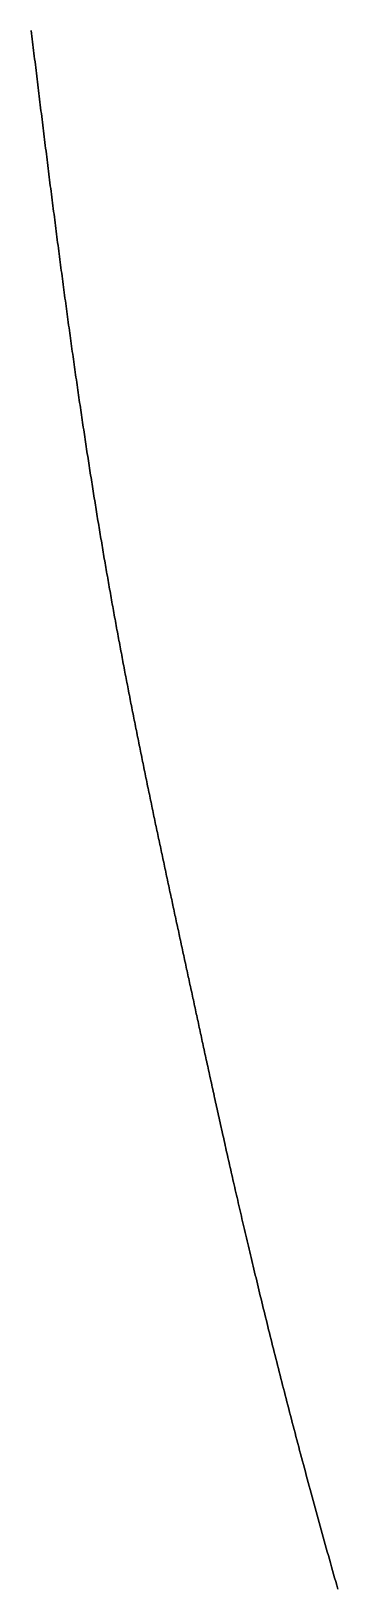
# Model space of a CAD drawing. Header units: inches. Extents: x 130170 to 284068, y 377793 to 804530.
# Drawn here: x 253838.85 to 253847.45, y 736517.69 to 736561.41 of the extents above; entities that cross this region are included whole.
import ezdxf

# ---------------------------------------------------------------- set-up
doc = ezdxf.new("R2010")
doc.units = ezdxf.units.IN
doc.header["$MEASUREMENT"] = 0
doc.layers.add('muni_il', color=7, linetype='Continuous')

msp = doc.modelspace()

# ---------------------------------------------------------------- linework, layer by layer
at = {"layer": 'muni_il'}
for points in [[(253838.851, 736561.429), (253838.86, 736561.349), (253838.87, 736561.27), (253838.88, 736561.19), (253838.889, 736561.11), (253838.899, 736561.03), (253838.909, 736560.95), (253838.919, 736560.87), (253838.928, 736560.79), (253838.938, 736560.71), (253838.948, 736560.63), (253838.958, 736560.55), (253838.968, 736560.469), (253838.977, 736560.389), (253838.987, 736560.309), (253838.997, 736560.228), (253839.007, 736560.148), (253839.017, 736560.067), (253839.026, 736559.987), (253839.036, 736559.906), (253839.046, 736559.825), (253839.056, 736559.744), (253839.066, 736559.664), (253839.076, 736559.583), (253839.086, 736559.502), (253839.096, 736559.421), (253839.106, 736559.34), (253839.116, 736559.259), (253839.126, 736559.178), (253839.136, 736559.097), (253839.146, 736559.016), (253839.156, 736558.935), (253839.166, 736558.854), (253839.176, 736558.773), (253839.186, 736558.692), (253839.196, 736558.611), (253839.206, 736558.53), (253839.216, 736558.449), (253839.226, 736558.368), (253839.236, 736558.287), (253839.246, 736558.206), (253839.256, 736558.125), (253839.267, 736558.044), (253839.277, 736557.963), (253839.287, 736557.882), (253839.297, 736557.801), (253839.307, 736557.72), (253839.317, 736557.639), (253839.327, 736557.558), (253839.338, 736557.477), (253839.348, 736557.396), (253839.358, 736557.316), (253839.368, 736557.235), (253839.378, 736557.154), (253839.388, 736557.073), (253839.399, 736556.993), (253839.409, 736556.912), (253839.419, 736556.832), (253839.429, 736556.752), (253839.439, 736556.671), (253839.45, 736556.591), (253839.46, 736556.511), (253839.47, 736556.431), (253839.48, 736556.351), (253839.491, 736556.271), (253839.501, 736556.191), (253839.511, 736556.111), (253839.521, 736556.031), (253839.532, 736555.952), (253839.542, 736555.872), (253839.552, 736555.793), (253839.563, 736555.713), (253839.573, 736555.634), (253839.583, 736555.555), (253839.593, 736555.476), (253839.604, 736555.397), (253839.614, 736555.318), (253839.624, 736555.24), (253839.635, 736555.161), (253839.645, 736555.082), (253839.655, 736555.004), (253839.665, 736554.926), (253839.676, 736554.848), (253839.686, 736554.77), (253839.696, 736554.692), (253839.707, 736554.614), (253839.717, 736554.536), (253839.727, 736554.459), (253839.738, 736554.381), (253839.748, 736554.304), (253839.758, 736554.227), (253839.769, 736554.15), (253839.779, 736554.073), (253839.789, 736553.996), (253839.799, 736553.92), (253839.81, 736553.844), (253839.82, 736553.767), (253839.83, 736553.691), (253839.841, 736553.615), (253839.851, 736553.539), (253839.861, 736553.464), (253839.872, 736553.388), (253839.882, 736553.313), (253839.892, 736553.238), (253839.902, 736553.162), (253839.913, 736553.088), (253839.923, 736553.013), (253839.933, 736552.938), (253839.944, 736552.864), (253839.954, 736552.789), (253839.964, 736552.715), (253839.975, 736552.641), (253839.985, 736552.568), (253839.995, 736552.494), (253840.005, 736552.421), (253840.016, 736552.347), (253840.026, 736552.274), (253840.036, 736552.201), (253840.047, 736552.128), (253840.057, 736552.056), (253840.067, 736551.983), (253840.077, 736551.911), (253840.088, 736551.839), (253840.098, 736551.767), (253840.108, 736551.695), (253840.119, 736551.623), (253840.129, 736551.552), (253840.139, 736551.48), (253840.149, 736551.409), (253840.16, 736551.338), (253840.17, 736551.267), (253840.18, 736551.197), (253840.19, 736551.126), (253840.201, 736551.056), (253840.211, 736550.985), (253840.221, 736550.915), (253840.231, 736550.846), (253840.242, 736550.776), (253840.252, 736550.706), (253840.262, 736550.637), (253840.272, 736550.568), (253840.283, 736550.499), (253840.293, 736550.43), (253840.303, 736550.361), (253840.313, 736550.292), (253840.324, 736550.224), (253840.334, 736550.156), (253840.344, 736550.088), (253840.354, 736550.02), (253840.365, 736549.952), (253840.375, 736549.884), (253840.385, 736549.817), (253840.396, 736549.749), (253840.406, 736549.682), (253840.416, 736549.615), (253840.426, 736549.548), (253840.437, 736549.481), (253840.447, 736549.415), (253840.457, 736549.348), (253840.467, 736549.282), (253840.478, 736549.216), (253840.488, 736549.149), (253840.498, 736549.083), (253840.508, 736549.018), (253840.519, 736548.952), (253840.529, 736548.887), (253840.539, 736548.821), (253840.55, 736548.756), (253840.56, 736548.691), (253840.57, 736548.626), (253840.581, 736548.561), (253840.591, 736548.496), (253840.601, 736548.431), (253840.611, 736548.367), (253840.622, 736548.303), (253840.632, 736548.238), (253840.642, 736548.174), (253840.653, 736548.11), (253840.663, 736548.046), (253840.673, 736547.982), (253840.684, 736547.919), (253840.694, 736547.855), (253840.705, 736547.792), (253840.715, 736547.728), (253840.725, 736547.665), (253840.736, 736547.602), (253840.746, 736547.539), (253840.757, 736547.476), (253840.767, 736547.413), (253840.777, 736547.35), (253840.788, 736547.287), (253840.798, 736547.225), (253840.809, 736547.162), (253840.819, 736547.1), (253840.83, 736547.038), (253840.84, 736546.976), (253840.851, 736546.913), (253840.861, 736546.851), (253840.872, 736546.79), (253840.882, 736546.728), (253840.893, 736546.666), (253840.903, 736546.604), (253840.914, 736546.543), (253840.924, 736546.481), (253840.935, 736546.42), (253840.946, 736546.358), (253840.956, 736546.297), (253840.967, 736546.236), (253840.977, 736546.175), (253840.988, 736546.114), (253840.999, 736546.052), (253841.009, 736545.992), (253841.02, 736545.931), (253841.031, 736545.87), (253841.041, 736545.809), (253841.052, 736545.748), (253841.063, 736545.688), (253841.074, 736545.627), (253841.084, 736545.567), (253841.095, 736545.506), (253841.106, 736545.446), (253841.117, 736545.385), (253841.127, 736545.325), (253841.138, 736545.265), (253841.149, 736545.205), (253841.16, 736545.145), (253841.171, 736545.084), (253841.182, 736545.025), (253841.192, 736544.965), (253841.203, 736544.905), (253841.214, 736544.845), (253841.225, 736544.785), (253841.236, 736544.725), (253841.247, 736544.665), (253841.258, 736544.605), (253841.269, 736544.546), (253841.28, 736544.486), (253841.291, 736544.427), (253841.302, 736544.367), (253841.313, 736544.308), (253841.324, 736544.248), (253841.335, 736544.189), (253841.347, 736544.129), (253841.358, 736544.07), (253841.369, 736544.011), (253841.38, 736543.951), (253841.391, 736543.892), (253841.402, 736543.833), (253841.413, 736543.774), (253841.424, 736543.715), (253841.436, 736543.655), (253841.447, 736543.596), (253841.458, 736543.537), (253841.469, 736543.478), (253841.481, 736543.419), (253841.492, 736543.36), (253841.503, 736543.301), (253841.515, 736543.242), (253841.526, 736543.184), (253841.537, 736543.125), (253841.549, 736543.066), (253841.56, 736543.007), (253841.571, 736542.948), (253841.583, 736542.89), (253841.594, 736542.831), (253841.606, 736542.772), (253841.617, 736542.714), (253841.628, 736542.655), (253841.64, 736542.597), (253841.651, 736542.538), (253841.663, 736542.48), (253841.674, 736542.421), (253841.686, 736542.363), (253841.697, 736542.304), (253841.709, 736542.246), (253841.72, 736542.187), (253841.732, 736542.129), (253841.744, 736542.071), (253841.755, 736542.012), (253841.767, 736541.954), (253841.778, 736541.896), (253841.79, 736541.838), (253841.802, 736541.78), (253841.813, 736541.722), (253841.825, 736541.663), (253841.836, 736541.605), (253841.848, 736541.547), (253841.86, 736541.489), (253841.871, 736541.431), (253841.883, 736541.373), (253841.895, 736541.316), (253841.906, 736541.258), (253841.918, 736541.2), (253841.93, 736541.142), (253841.942, 736541.084), (253841.953, 736541.026), (253841.965, 736540.969), (253841.977, 736540.911), (253841.989, 736540.854), (253842, 736540.796), (253842.012, 736540.738), (253842.024, 736540.681), (253842.036, 736540.623), (253842.048, 736540.566), (253842.059, 736540.509), (253842.071, 736540.451), (253842.083, 736540.394), (253842.095, 736540.337), (253842.107, 736540.279), (253842.118, 736540.222), (253842.13, 736540.165), (253842.142, 736540.108), (253842.154, 736540.051), (253842.166, 736539.994), (253842.178, 736539.937), (253842.189, 736539.88), (253842.201, 736539.823), (253842.213, 736539.766), (253842.225, 736539.709), (253842.237, 736539.652), (253842.249, 736539.596), (253842.26, 736539.539), (253842.272, 736539.482), (253842.284, 736539.426), (253842.296, 736539.369), (253842.308, 736539.313), (253842.32, 736539.256), (253842.332, 736539.2), (253842.343, 736539.144), (253842.355, 736539.087), (253842.367, 736539.031), (253842.379, 736538.975), (253842.391, 736538.919), (253842.403, 736538.862), (253842.415, 736538.806), (253842.426, 736538.75), (253842.438, 736538.694), (253842.45, 736538.638), (253842.462, 736538.582), (253842.474, 736538.526), (253842.486, 736538.471), (253842.497, 736538.415), (253842.509, 736538.359), (253842.521, 736538.304), (253842.533, 736538.248), (253842.545, 736538.192), (253842.556, 736538.137), (253842.568, 736538.082), (253842.58, 736538.026), (253842.592, 736537.971), (253842.604, 736537.915), (253842.615, 736537.86), (253842.627, 736537.805), (253842.639, 736537.75), (253842.651, 736537.695), (253842.663, 736537.639), (253842.674, 736537.584), (253842.686, 736537.529), (253842.698, 736537.474), (253842.71, 736537.42), (253842.721, 736537.365), (253842.733, 736537.31), (253842.745, 736537.255), (253842.757, 736537.2), (253842.768, 736537.146), (253842.78, 736537.091), (253842.792, 736537.036), (253842.803, 736536.982), (253842.815, 736536.927), (253842.827, 736536.873), (253842.838, 736536.818), (253842.85, 736536.764), (253842.862, 736536.709), (253842.874, 736536.655), (253842.885, 736536.601), (253842.897, 736536.546), (253842.909, 736536.492), (253842.92, 736536.438), (253842.932, 736536.383), (253842.944, 736536.329), (253842.955, 736536.275), (253842.967, 736536.221), (253842.979, 736536.167), (253842.99, 736536.112), (253843.002, 736536.058), (253843.014, 736536.004), (253843.025, 736535.95), (253843.037, 736535.896), (253843.049, 736535.842), (253843.06, 736535.788), (253843.072, 736535.734), (253843.084, 736535.68), (253843.095, 736535.626), (253843.107, 736535.572), (253843.119, 736535.518), (253843.13, 736535.464), (253843.142, 736535.41), (253843.154, 736535.356), (253843.165, 736535.302), (253843.177, 736535.248), (253843.189, 736535.194), (253843.2, 736535.139), (253843.212, 736535.085), (253843.224, 736535.031), (253843.235, 736534.977), (253843.247, 736534.923), (253843.259, 736534.869), (253843.27, 736534.815), (253843.282, 736534.76), (253843.294, 736534.706), (253843.305, 736534.652), (253843.317, 736534.597), (253843.329, 736534.543), (253843.341, 736534.489), (253843.353, 736534.434), (253843.364, 736534.38), (253843.376, 736534.325), (253843.388, 736534.27), (253843.4, 736534.216), (253843.412, 736534.161), (253843.423, 736534.106), (253843.435, 736534.051), (253843.447, 736533.996), (253843.459, 736533.942), (253843.471, 736533.886), (253843.483, 736533.831), (253843.495, 736533.776), (253843.507, 736533.721), (253843.519, 736533.665), (253843.531, 736533.61), (253843.543, 736533.554), (253843.555, 736533.499), (253843.567, 736533.443), (253843.579, 736533.387), (253843.591, 736533.331), (253843.603, 736533.275), (253843.616, 736533.219), (253843.628, 736533.162), (253843.64, 736533.106), (253843.652, 736533.049), (253843.665, 736532.993), (253843.677, 736532.936), (253843.689, 736532.879), (253843.702, 736532.822), (253843.714, 736532.765), (253843.727, 736532.707), (253843.739, 736532.65), (253843.752, 736532.592), (253843.764, 736532.535), (253843.777, 736532.477), (253843.79, 736532.419), (253843.802, 736532.36), (253843.815, 736532.302), (253843.828, 736532.243), (253843.841, 736532.185), (253843.854, 736532.126), (253843.867, 736532.066), (253843.879, 736532.007), (253843.892, 736531.948), (253843.906, 736531.888), (253843.919, 736531.828), (253843.932, 736531.768), (253843.945, 736531.708), (253843.958, 736531.648), (253843.972, 736531.587), (253843.985, 736531.526), (253843.998, 736531.465), (253844.012, 736531.404), (253844.026, 736531.342), (253844.039, 736531.28), (253844.053, 736531.218), (253844.066, 736531.156), (253844.08, 736531.094), (253844.094, 736531.031), (253844.108, 736530.968), (253844.122, 736530.905), (253844.136, 736530.842), (253844.15, 736530.778), (253844.164, 736530.714), (253844.179, 736530.65), (253844.193, 736530.586), (253844.207, 736530.521), (253844.222, 736530.456), (253844.236, 736530.391), (253844.251, 736530.326), (253844.266, 736530.26), (253844.281, 736530.194), (253844.295, 736530.128), (253844.31, 736530.061), (253844.325, 736529.994), (253844.34, 736529.927), (253844.356, 736529.86), (253844.371, 736529.792), (253844.386, 736529.724), (253844.402, 736529.656), (253844.417, 736529.587), (253844.433, 736529.518), (253844.448, 736529.449), (253844.464, 736529.38), (253844.48, 736529.31), (253844.496, 736529.24), (253844.512, 736529.169), (253844.528, 736529.099), (253844.544, 736529.028), (253844.561, 736528.956), (253844.577, 736528.885), (253844.594, 736528.812), (253844.61, 736528.74), (253844.627, 736528.668), (253844.644, 736528.595), (253844.661, 736528.521), (253844.678, 736528.448), (253844.695, 736528.374), (253844.712, 736528.299), (253844.729, 736528.225), (253844.747, 736528.15), (253844.764, 736528.074), (253844.782, 736527.999), (253844.8, 736527.923), (253844.817, 736527.846), (253844.835, 736527.77), (253844.854, 736527.693), (253844.872, 736527.615), (253844.89, 736527.538), (253844.908, 736527.46), (253844.927, 736527.381), (253844.945, 736527.303), (253844.964, 736527.223), (253844.983, 736527.144), (253845.002, 736527.064), (253845.021, 736526.984), (253845.04, 736526.904), (253845.059, 736526.823), (253845.079, 736526.742), (253845.098, 736526.66), (253845.118, 736526.578), (253845.138, 736526.496), (253845.158, 736526.413), (253845.178, 736526.331), (253845.198, 736526.247), (253845.218, 736526.164), (253845.238, 736526.08), (253845.259, 736525.996), (253845.279, 736525.911), (253845.3, 736525.826), (253845.321, 736525.741), (253845.342, 736525.655), (253845.363, 736525.569), (253845.384, 736525.483), (253845.405, 736525.396), (253845.427, 736525.309), (253845.448, 736525.222), (253845.47, 736525.134), (253845.491, 736525.046), (253845.513, 736524.957), (253845.535, 736524.869), (253845.558, 736524.78), (253845.58, 736524.69), (253845.602, 736524.601), (253845.625, 736524.511), (253845.647, 736524.42), (253845.67, 736524.33), (253845.693, 736524.239), (253845.716, 736524.148), (253845.739, 736524.056), (253845.762, 736523.964), (253845.786, 736523.872), (253845.809, 736523.779), (253845.833, 736523.686), (253845.857, 736523.593), (253845.88, 736523.5), (253845.904, 736523.406), (253845.928, 736523.312), (253845.953, 736523.218), (253845.977, 736523.123), (253846.001, 736523.028), (253846.026, 736522.933), (253846.051, 736522.838), (253846.075, 736522.742), (253846.1, 736522.646), (253846.125, 736522.55), (253846.151, 736522.453), (253846.176, 736522.356), (253846.201, 736522.259), (253846.227, 736522.162), (253846.252, 736522.064), (253846.278, 736521.966), (253846.304, 736521.868), (253846.33, 736521.77), (253846.356, 736521.672), (253846.382, 736521.573), (253846.408, 736521.474), (253846.435, 736521.374), (253846.461, 736521.275), (253846.488, 736521.175), (253846.515, 736521.075), (253846.542, 736520.975), (253846.568, 736520.875), (253846.596, 736520.774), (253846.623, 736520.673), (253846.65, 736520.572), (253846.677, 736520.471), (253846.705, 736520.37), (253846.732, 736520.268), (253846.76, 736520.167), (253846.788, 736520.065), (253846.816, 736519.963), (253846.844, 736519.86), (253846.872, 736519.758), (253846.9, 736519.655), (253846.928, 736519.553), (253846.957, 736519.45), (253846.985, 736519.347), (253847.014, 736519.243), (253847.043, 736519.14), (253847.071, 736519.037), (253847.1, 736518.933), (253847.129, 736518.829), (253847.158, 736518.726), (253847.187, 736518.622), (253847.217, 736518.517), (253847.246, 736518.413), (253847.275, 736518.309), (253847.305, 736518.205), (253847.334, 736518.1), (253847.364, 736517.996), (253847.394, 736517.891), (253847.423, 736517.786), (253847.453, 736517.681)], [(253847.453, 736517.681), (253847.423, 736517.786), (253847.394, 736517.891), (253847.364, 736517.996), (253847.334, 736518.1), (253847.305, 736518.205), (253847.275, 736518.309), (253847.246, 736518.413), (253847.217, 736518.517), (253847.187, 736518.622), (253847.158, 736518.726), (253847.129, 736518.829), (253847.1, 736518.933), (253847.071, 736519.037), (253847.043, 736519.14), (253847.014, 736519.243), (253846.985, 736519.347), (253846.957, 736519.45), (253846.928, 736519.553), (253846.9, 736519.655), (253846.872, 736519.758), (253846.844, 736519.86), (253846.816, 736519.963), (253846.788, 736520.065), (253846.76, 736520.167), (253846.732, 736520.268), (253846.705, 736520.37), (253846.677, 736520.471), (253846.65, 736520.572), (253846.623, 736520.673), (253846.596, 736520.774), (253846.568, 736520.875), (253846.542, 736520.975), (253846.515, 736521.075), (253846.488, 736521.175), (253846.461, 736521.275), (253846.435, 736521.374), (253846.408, 736521.474), (253846.382, 736521.573), (253846.356, 736521.672), (253846.33, 736521.77), (253846.304, 736521.868), (253846.278, 736521.966), (253846.252, 736522.064), (253846.227, 736522.162), (253846.201, 736522.259), (253846.176, 736522.356), (253846.151, 736522.453), (253846.125, 736522.55), (253846.1, 736522.646), (253846.075, 736522.742), (253846.051, 736522.838), (253846.026, 736522.933), (253846.001, 736523.028), (253845.977, 736523.123), (253845.953, 736523.218), (253845.928, 736523.312), (253845.904, 736523.406), (253845.88, 736523.5), (253845.857, 736523.593), (253845.833, 736523.686), (253845.809, 736523.779), (253845.786, 736523.872), (253845.762, 736523.964), (253845.739, 736524.056), (253845.716, 736524.148), (253845.693, 736524.239), (253845.67, 736524.33), (253845.647, 736524.42), (253845.625, 736524.511), (253845.602, 736524.601), (253845.58, 736524.69), (253845.558, 736524.78), (253845.535, 736524.869), (253845.513, 736524.957), (253845.491, 736525.046), (253845.47, 736525.134), (253845.448, 736525.222), (253845.427, 736525.309), (253845.405, 736525.396), (253845.384, 736525.483), (253845.363, 736525.569), (253845.342, 736525.655), (253845.321, 736525.741), (253845.3, 736525.826), (253845.279, 736525.911), (253845.259, 736525.996), (253845.238, 736526.08), (253845.218, 736526.164), (253845.198, 736526.247), (253845.178, 736526.331), (253845.158, 736526.413), (253845.138, 736526.496), (253845.118, 736526.578), (253845.098, 736526.66), (253845.079, 736526.742), (253845.059, 736526.823), (253845.04, 736526.904), (253845.021, 736526.984), (253845.002, 736527.064), (253844.983, 736527.144), (253844.964, 736527.223), (253844.945, 736527.303), (253844.927, 736527.381), (253844.908, 736527.46), (253844.89, 736527.538), (253844.872, 736527.615), (253844.854, 736527.693), (253844.835, 736527.77), (253844.817, 736527.846), (253844.8, 736527.923), (253844.782, 736527.999), (253844.764, 736528.074), (253844.747, 736528.15), (253844.729, 736528.225), (253844.712, 736528.299), (253844.695, 736528.374), (253844.678, 736528.448), (253844.661, 736528.521), (253844.644, 736528.595), (253844.627, 736528.668), (253844.61, 736528.74), (253844.594, 736528.812), (253844.577, 736528.885), (253844.561, 736528.956), (253844.544, 736529.028), (253844.528, 736529.099), (253844.512, 736529.169), (253844.496, 736529.24), (253844.48, 736529.31), (253844.464, 736529.38), (253844.448, 736529.449), (253844.433, 736529.518), (253844.417, 736529.587), (253844.402, 736529.656), (253844.386, 736529.724), (253844.371, 736529.792), (253844.356, 736529.86), (253844.34, 736529.927), (253844.325, 736529.994), (253844.31, 736530.061), (253844.295, 736530.128), (253844.281, 736530.194), (253844.266, 736530.26), (253844.251, 736530.326), (253844.236, 736530.391), (253844.222, 736530.456), (253844.207, 736530.521), (253844.193, 736530.586), (253844.179, 736530.65), (253844.164, 736530.714), (253844.15, 736530.778), (253844.136, 736530.842), (253844.122, 736530.905), (253844.108, 736530.968), (253844.094, 736531.031), (253844.08, 736531.094), (253844.066, 736531.156), (253844.053, 736531.218), (253844.039, 736531.28), (253844.026, 736531.342), (253844.012, 736531.404), (253843.998, 736531.465), (253843.985, 736531.526), (253843.972, 736531.587), (253843.958, 736531.648), (253843.945, 736531.708), (253843.932, 736531.768), (253843.919, 736531.828), (253843.906, 736531.888), (253843.892, 736531.948), (253843.879, 736532.007), (253843.867, 736532.066), (253843.854, 736532.126), (253843.841, 736532.185), (253843.828, 736532.243), (253843.815, 736532.302), (253843.802, 736532.36), (253843.79, 736532.419), (253843.777, 736532.477), (253843.764, 736532.535), (253843.752, 736532.592), (253843.739, 736532.65), (253843.727, 736532.707), (253843.714, 736532.765), (253843.702, 736532.822), (253843.689, 736532.879), (253843.677, 736532.936), (253843.665, 736532.993), (253843.652, 736533.049), (253843.64, 736533.106), (253843.628, 736533.162), (253843.616, 736533.219), (253843.603, 736533.275), (253843.591, 736533.331), (253843.579, 736533.387), (253843.567, 736533.443), (253843.555, 736533.499), (253843.543, 736533.554), (253843.531, 736533.61), (253843.519, 736533.665), (253843.507, 736533.721), (253843.495, 736533.776), (253843.483, 736533.831), (253843.471, 736533.886), (253843.459, 736533.942), (253843.447, 736533.996), (253843.435, 736534.051), (253843.423, 736534.106), (253843.412, 736534.161), (253843.4, 736534.216), (253843.388, 736534.27), (253843.376, 736534.325), (253843.364, 736534.38), (253843.353, 736534.434), (253843.341, 736534.489), (253843.329, 736534.543), (253843.317, 736534.597), (253843.305, 736534.652), (253843.294, 736534.706), (253843.282, 736534.76), (253843.27, 736534.815), (253843.259, 736534.869), (253843.247, 736534.923), (253843.235, 736534.977), (253843.224, 736535.031), (253843.212, 736535.085), (253843.2, 736535.139), (253843.189, 736535.194), (253843.177, 736535.248), (253843.165, 736535.302), (253843.154, 736535.356), (253843.142, 736535.41), (253843.13, 736535.464), (253843.119, 736535.518), (253843.107, 736535.572), (253843.095, 736535.626), (253843.084, 736535.68), (253843.072, 736535.734), (253843.06, 736535.788), (253843.049, 736535.842), (253843.037, 736535.896), (253843.025, 736535.95), (253843.014, 736536.004), (253843.002, 736536.058), (253842.99, 736536.112), (253842.979, 736536.167), (253842.967, 736536.221), (253842.955, 736536.275), (253842.944, 736536.329), (253842.932, 736536.383), (253842.92, 736536.438), (253842.909, 736536.492), (253842.897, 736536.546), (253842.885, 736536.601), (253842.874, 736536.655), (253842.862, 736536.709), (253842.85, 736536.764), (253842.838, 736536.818), (253842.827, 736536.873), (253842.815, 736536.927), (253842.803, 736536.982), (253842.792, 736537.036), (253842.78, 736537.091), (253842.768, 736537.146), (253842.757, 736537.2), (253842.745, 736537.255), (253842.733, 736537.31), (253842.721, 736537.365), (253842.71, 736537.42), (253842.698, 736537.474), (253842.686, 736537.529), (253842.674, 736537.584), (253842.663, 736537.639), (253842.651, 736537.695), (253842.639, 736537.75), (253842.627, 736537.805), (253842.615, 736537.86), (253842.604, 736537.915), (253842.592, 736537.971), (253842.58, 736538.026), (253842.568, 736538.082), (253842.556, 736538.137), (253842.545, 736538.192), (253842.533, 736538.248), (253842.521, 736538.304), (253842.509, 736538.359), (253842.497, 736538.415), (253842.486, 736538.471), (253842.474, 736538.526), (253842.462, 736538.582), (253842.45, 736538.638), (253842.438, 736538.694), (253842.426, 736538.75), (253842.415, 736538.806), (253842.403, 736538.862), (253842.391, 736538.919), (253842.379, 736538.975), (253842.367, 736539.031), (253842.355, 736539.087), (253842.343, 736539.144), (253842.332, 736539.2), (253842.32, 736539.256), (253842.308, 736539.313), (253842.296, 736539.369), (253842.284, 736539.426), (253842.272, 736539.482), (253842.26, 736539.539), (253842.249, 736539.596), (253842.237, 736539.652), (253842.225, 736539.709), (253842.213, 736539.766), (253842.201, 736539.823), (253842.189, 736539.88), (253842.178, 736539.937), (253842.166, 736539.994), (253842.154, 736540.051), (253842.142, 736540.108), (253842.13, 736540.165), (253842.118, 736540.222), (253842.107, 736540.279), (253842.095, 736540.337), (253842.083, 736540.394), (253842.071, 736540.451), (253842.059, 736540.509), (253842.048, 736540.566), (253842.036, 736540.623), (253842.024, 736540.681), (253842.012, 736540.738), (253842, 736540.796), (253841.989, 736540.854), (253841.977, 736540.911), (253841.965, 736540.969), (253841.953, 736541.026), (253841.942, 736541.084), (253841.93, 736541.142), (253841.918, 736541.2), (253841.906, 736541.258), (253841.895, 736541.316), (253841.883, 736541.373), (253841.871, 736541.431), (253841.86, 736541.489), (253841.848, 736541.547), (253841.836, 736541.605), (253841.825, 736541.663), (253841.813, 736541.722), (253841.802, 736541.78), (253841.79, 736541.838), (253841.778, 736541.896), (253841.767, 736541.954), (253841.755, 736542.012), (253841.744, 736542.071), (253841.732, 736542.129), (253841.72, 736542.187), (253841.709, 736542.246), (253841.697, 736542.304), (253841.686, 736542.363), (253841.674, 736542.421), (253841.663, 736542.48), (253841.651, 736542.538), (253841.64, 736542.597), (253841.628, 736542.655), (253841.617, 736542.714), (253841.606, 736542.772), (253841.594, 736542.831), (253841.583, 736542.89), (253841.571, 736542.948), (253841.56, 736543.007), (253841.549, 736543.066), (253841.537, 736543.125), (253841.526, 736543.184), (253841.515, 736543.242), (253841.503, 736543.301), (253841.492, 736543.36), (253841.481, 736543.419), (253841.469, 736543.478), (253841.458, 736543.537), (253841.447, 736543.596), (253841.436, 736543.655), (253841.424, 736543.715), (253841.413, 736543.774), (253841.402, 736543.833), (253841.391, 736543.892), (253841.38, 736543.951), (253841.369, 736544.011), (253841.358, 736544.07), (253841.347, 736544.129), (253841.335, 736544.189), (253841.324, 736544.248), (253841.313, 736544.308), (253841.302, 736544.367), (253841.291, 736544.427), (253841.28, 736544.486), (253841.269, 736544.546), (253841.258, 736544.605), (253841.247, 736544.665), (253841.236, 736544.725), (253841.225, 736544.785), (253841.214, 736544.845), (253841.203, 736544.905), (253841.192, 736544.965), (253841.182, 736545.025), (253841.171, 736545.084), (253841.16, 736545.145), (253841.149, 736545.205), (253841.138, 736545.265), (253841.127, 736545.325), (253841.117, 736545.385), (253841.106, 736545.446), (253841.095, 736545.506), (253841.084, 736545.567), (253841.074, 736545.627), (253841.063, 736545.688), (253841.052, 736545.748), (253841.041, 736545.809), (253841.031, 736545.87), (253841.02, 736545.931), (253841.009, 736545.992), (253840.999, 736546.052), (253840.988, 736546.114), (253840.977, 736546.175), (253840.967, 736546.236), (253840.956, 736546.297), (253840.946, 736546.358), (253840.935, 736546.42), (253840.924, 736546.481), (253840.914, 736546.543), (253840.903, 736546.604), (253840.893, 736546.666), (253840.882, 736546.728), (253840.872, 736546.79), (253840.861, 736546.851), (253840.851, 736546.913), (253840.84, 736546.976), (253840.83, 736547.038), (253840.819, 736547.1), (253840.809, 736547.162), (253840.798, 736547.225), (253840.788, 736547.287), (253840.777, 736547.35), (253840.767, 736547.413), (253840.757, 736547.476), (253840.746, 736547.539), (253840.736, 736547.602), (253840.725, 736547.665), (253840.715, 736547.728), (253840.705, 736547.792), (253840.694, 736547.855), (253840.684, 736547.919), (253840.673, 736547.982), (253840.663, 736548.046), (253840.653, 736548.11), (253840.642, 736548.174), (253840.632, 736548.238), (253840.622, 736548.303), (253840.611, 736548.367), (253840.601, 736548.431), (253840.591, 736548.496), (253840.581, 736548.561), (253840.57, 736548.626), (253840.56, 736548.691), (253840.55, 736548.756), (253840.539, 736548.821), (253840.529, 736548.887), (253840.519, 736548.952), (253840.508, 736549.018), (253840.498, 736549.083), (253840.488, 736549.149), (253840.478, 736549.216), (253840.467, 736549.282), (253840.457, 736549.348), (253840.447, 736549.415), (253840.437, 736549.481), (253840.426, 736549.548), (253840.416, 736549.615), (253840.406, 736549.682), (253840.396, 736549.749), (253840.385, 736549.817), (253840.375, 736549.884), (253840.365, 736549.952), (253840.354, 736550.02), (253840.344, 736550.088), (253840.334, 736550.156), (253840.324, 736550.224), (253840.313, 736550.292), (253840.303, 736550.361), (253840.293, 736550.43), (253840.283, 736550.499), (253840.272, 736550.568), (253840.262, 736550.637), (253840.252, 736550.706), (253840.242, 736550.776), (253840.231, 736550.846), (253840.221, 736550.915), (253840.211, 736550.985), (253840.201, 736551.056), (253840.19, 736551.126), (253840.18, 736551.197), (253840.17, 736551.267), (253840.16, 736551.338), (253840.149, 736551.409), (253840.139, 736551.48), (253840.129, 736551.552), (253840.119, 736551.623), (253840.108, 736551.695), (253840.098, 736551.767), (253840.088, 736551.839), (253840.077, 736551.911), (253840.067, 736551.983), (253840.057, 736552.056), (253840.047, 736552.128), (253840.036, 736552.201), (253840.026, 736552.274), (253840.016, 736552.347), (253840.005, 736552.421), (253839.995, 736552.494), (253839.985, 736552.568), (253839.975, 736552.641), (253839.964, 736552.715), (253839.954, 736552.789), (253839.944, 736552.864), (253839.933, 736552.938), (253839.923, 736553.013), (253839.913, 736553.088), (253839.902, 736553.162), (253839.892, 736553.238), (253839.882, 736553.313), (253839.872, 736553.388), (253839.861, 736553.464), (253839.851, 736553.539), (253839.841, 736553.615), (253839.83, 736553.691), (253839.82, 736553.767), (253839.81, 736553.844), (253839.799, 736553.92), (253839.789, 736553.996), (253839.779, 736554.073), (253839.769, 736554.15), (253839.758, 736554.227), (253839.748, 736554.304), (253839.738, 736554.381), (253839.727, 736554.459), (253839.717, 736554.536), (253839.707, 736554.614), (253839.696, 736554.692), (253839.686, 736554.77), (253839.676, 736554.848), (253839.665, 736554.926), (253839.655, 736555.004), (253839.645, 736555.082), (253839.635, 736555.161), (253839.624, 736555.24), (253839.614, 736555.318), (253839.604, 736555.397), (253839.593, 736555.476), (253839.583, 736555.555), (253839.573, 736555.634), (253839.563, 736555.713), (253839.552, 736555.793), (253839.542, 736555.872), (253839.532, 736555.952), (253839.521, 736556.031), (253839.511, 736556.111), (253839.501, 736556.191), (253839.491, 736556.271), (253839.48, 736556.351), (253839.47, 736556.431), (253839.46, 736556.511), (253839.45, 736556.591), (253839.439, 736556.671), (253839.429, 736556.752), (253839.419, 736556.832), (253839.409, 736556.912), (253839.399, 736556.993), (253839.388, 736557.073), (253839.378, 736557.154), (253839.368, 736557.235), (253839.358, 736557.316), (253839.348, 736557.396), (253839.338, 736557.477), (253839.327, 736557.558), (253839.317, 736557.639), (253839.307, 736557.72), (253839.297, 736557.801), (253839.287, 736557.882), (253839.277, 736557.963), (253839.267, 736558.044), (253839.256, 736558.125), (253839.246, 736558.206), (253839.236, 736558.287), (253839.226, 736558.368), (253839.216, 736558.449), (253839.206, 736558.53), (253839.196, 736558.611), (253839.186, 736558.692), (253839.176, 736558.773), (253839.166, 736558.854), (253839.156, 736558.935), (253839.146, 736559.016), (253839.136, 736559.097), (253839.126, 736559.178), (253839.116, 736559.259), (253839.106, 736559.34), (253839.096, 736559.421), (253839.086, 736559.502), (253839.076, 736559.583), (253839.066, 736559.664), (253839.056, 736559.744), (253839.046, 736559.825), (253839.036, 736559.906), (253839.026, 736559.987), (253839.017, 736560.067), (253839.007, 736560.148), (253838.997, 736560.228), (253838.987, 736560.309), (253838.977, 736560.389), (253838.968, 736560.469), (253838.958, 736560.55), (253838.948, 736560.63), (253838.938, 736560.71), (253838.928, 736560.79), (253838.919, 736560.87), (253838.909, 736560.95), (253838.899, 736561.03), (253838.889, 736561.11), (253838.88, 736561.19), (253838.87, 736561.27), (253838.86, 736561.349), (253838.851, 736561.429)]]:
    msp.add_lwpolyline(points, dxfattribs=at)

doc.saveas('drawing.dxf')
